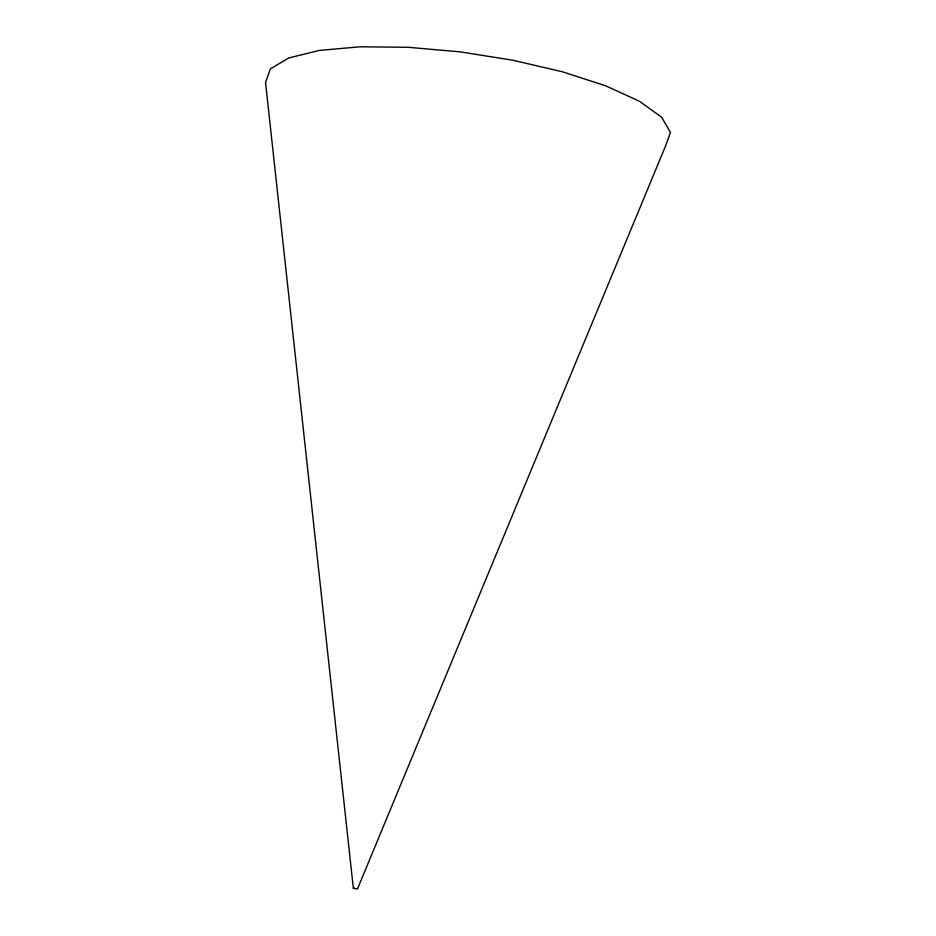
<?xml version="1.0" encoding="UTF-8"?>
<svg xmlns="http://www.w3.org/2000/svg" width="936" height="936" viewBox="0 0 936 936"><rect width="100%" height="100%" fill="white"/><g stroke="black" fill="none" stroke-linecap="round" stroke-linejoin="round"><path stroke-width="1.4" d="M353.352 888.322L265.531 82.368L270.399 68.855L288.744 57.962L319.293 50.439L359.986 46.8L408.037 47.28L460.173 51.866L512.846 60.232L562.466 71.803L605.639 85.796L639.44 101.263L661.553 117.152L670.468 132.374L665.601 145.887L357.447 888.978L353.352 888.322L354.323 887.96"/></g></svg>
